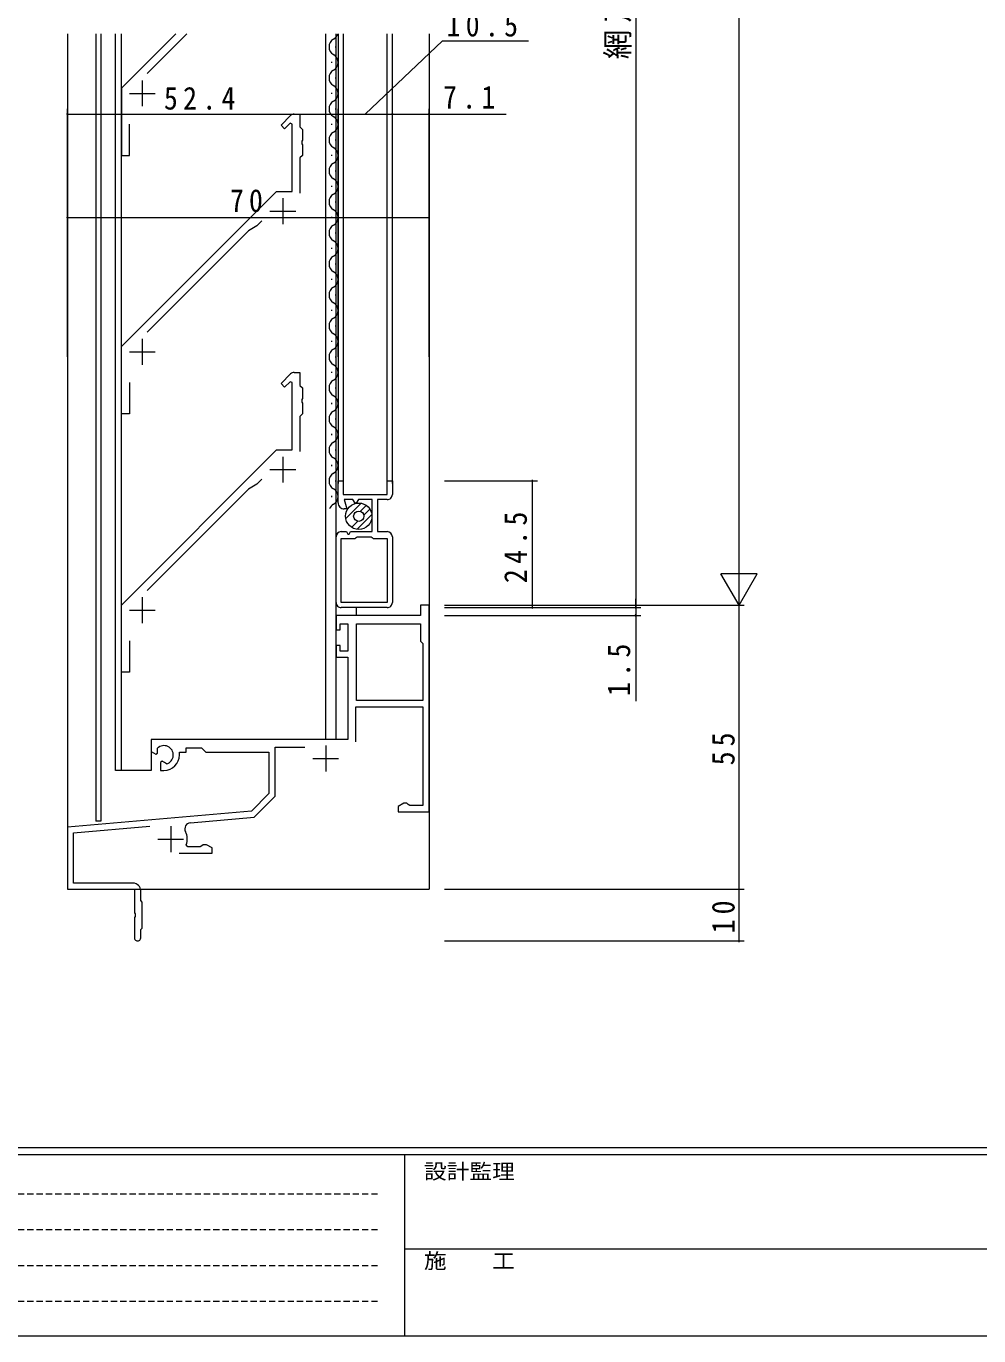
# Model space of a CAD drawing. Units: millimetres on the paper. Extents: x -420 to 373, y -297 to 267.
# Drawn here: x -233.3 to -48.9, y -297 to -43.6 of the extents above; entities that cross this region are included whole.
import ezdxf
from ezdxf.enums import TextEntityAlignment as Align

# ---------------------------------------------------------------- set-up
doc = ezdxf.new("R2010")
doc.units = ezdxf.units.MM
doc.linetypes.add('DASHED1', pattern=[1.8, 1.2, -0.6])
for name, color, linetype, lineweight in [('0-1_YKK_ZWAK', 7, 'Continuous', 9), ('0-3_YKK_11', 7, 'Continuous', 9), ('0-4_YKK_12', 2, 'Continuous', 9), ('0-5_YKK_D', 6, 'Continuous', 9), ('0-6_YKK_13', 4, 'Continuous', 9)]:
    doc.layers.add(name, color=color, linetype=linetype, lineweight=lineweight)
doc.styles.add('ＭＳ ゴシック', font='')
doc.styles.get('ＭＳ ゴシック').set_extended_font_data('MS Gothic')

msp = doc.modelspace()

# ---------------------------------------------------------------- linework, layer by layer
at = {"layer": '0-1_YKK_ZWAK'}
for p, q in [((352.3, -260.6), (-417.7, -260.6)), ((314.5, -262), (-417.7, -262)), ((-160.1, -262), (-160.1, -297)), ((-160.1, -280.199), (-31.3, -280.199)), ((-417.7, -297), (314.5, -297))]:
    msp.add_line(p, q, dxfattribs=at)
at = {"layer": '0-1_YKK_ZWAK', "linetype": 'DASHED1'}
for p, q in [((-413.101, -269.512), (-164.909, -269.512)), ((-413.101, -276.441), (-164.909, -276.441)), ((-413.101, -283.37), (-164.909, -283.37)), ((-413.101, -290.298), (-164.909, -290.298))]:
    msp.add_line(p, q, dxfattribs=at)
at = {"layer": '0-3_YKK_11'}
for p, q in [((-204.344, -45.1), (-214.844, -55.6)), ((-209.903, -52.78), (-202.222, -45.1)), ((-214.844, -55.6), (-214.844, -68.6)), ((-210.844, -54.1), (-210.844, -59.1)), ((-213.344, -56.6), (-208.344, -56.6)), ((-181.429, -60.6), (-180.344, -60.6)), ((-180.344, -60.6), (-180.344, -63.1)), ((-213.344, -68.6), (-213.344, -62.546)), ((-183.997, -62.754), (-182.136, -60.893)), ((-183.29, -63.461), (-183.997, -62.754)), ((-182.214, -62.385), (-183.29, -63.461)), ((-181.844, -62.538), (-182.214, -62.385)), ((-181.844, -75.6), (-181.844, -62.538)), ((-180.344, -63.1), (-179.844, -63.6)), ((-179.844, -65.642), (-179.964, -65.825)), ((-179.964, -65.825), (-179.964, -66.375)), ((-179.844, -63.6), (-179.844, -65.642)), ((-179.964, -66.375), (-179.844, -66.558)), ((-179.844, -66.558), (-179.844, -68.6)), ((-214.844, -68.6), (-213.344, -68.6)), ((-179.844, -68.6), (-180.344, -69.1)), ((-180.344, -69.1), (-180.344, -75.893)), ((-214.844, -105.6), (-184.844, -75.6)), ((-184.844, -75.6), (-181.844, -75.6)), ((-183.644, -76.9), (-183.644, -81.9)), ((-186.144, -79.4), (-181.144, -79.4)), ((-190.317, -83.194), (-209.903, -102.78)), ((-188.644, -82.228), (-190.317, -83.194)), ((-187.675, -81.26), (-188.644, -82.228)), ((-214.844, -118.6), (-214.844, -105.6)), ((-210.844, -104.1), (-210.844, -109.1)), ((-213.344, -106.6), (-208.344, -106.6)), ((-183.997, -112.754), (-182.136, -110.893)), ((-181.429, -110.6), (-180.344, -110.6)), ((-180.344, -110.6), (-180.344, -113.1)), ((-213.344, -112.546), (-213.344, -118.6)), ((-183.29, -113.461), (-183.997, -112.754)), ((-182.214, -112.385), (-183.29, -113.461)), ((-181.844, -112.538), (-182.214, -112.385)), ((-181.844, -125.6), (-181.844, -112.538)), ((-180.344, -113.1), (-179.844, -113.6)), ((-179.844, -113.6), (-179.844, -115.642)), ((-179.844, -115.642), (-179.964, -115.825)), ((-179.964, -115.825), (-179.964, -116.375)), ((-179.964, -116.375), (-179.844, -116.558)), ((-179.844, -116.558), (-179.844, -118.6)), ((-213.344, -118.6), (-214.844, -118.6)), ((-179.844, -118.6), (-180.344, -119.1)), ((-180.344, -119.1), (-180.344, -125.893)), ((-214.844, -155.6), (-184.844, -125.6)), ((-184.844, -125.6), (-181.844, -125.6)), ((-183.644, -126.9), (-183.644, -131.9)), ((-187.675, -131.26), (-188.644, -132.228)), ((-186.144, -129.4), (-181.144, -129.4)), ((-172.944, -131.6), (-171.943, -131.6)), ((-172.944, -135.8), (-172.944, -131.6)), ((-171.943, -131.6), (-171.943, -134.2)), ((-163.444, -131.6), (-162.443, -131.6)), ((-163.444, -134.2), (-163.444, -131.6)), ((-162.443, -131.6), (-162.443, -134.2)), ((-190.317, -133.194), (-209.903, -152.78)), ((-188.644, -132.228), (-190.317, -133.194)), ((-171.943, -134.2), (-163.444, -134.2)), ((-171.765, -135.2), (-171.283, -137)), ((-170.063, -135.2), (-171.765, -135.2)), ((-169.659, -135.9), (-170.063, -135.2)), ((-169.428, -135.9), (-169.659, -135.9)), ((-169.024, -135.2), (-169.428, -135.9)), ((-166.344, -135.2), (-169.024, -135.2)), ((-166.344, -141.4), (-166.344, -135.2)), ((-165.343, -135.2), (-165.344, -141.4)), ((-163.443, -135.2), (-165.343, -135.2)), ((-171.283, -137), (-171.743, -137)), ((-172.343, -141.4), (-171.348, -141.4)), ((-171.348, -141.4), (-171.059, -141.9)), ((-171.059, -141.9), (-170.828, -141.9)), ((-170.828, -141.9), (-170.539, -141.4)), ((-170.539, -141.4), (-166.344, -141.4)), ((-165.344, -141.4), (-163.443, -141.4)), ((-173.343, -155.1), (-173.343, -142.4)), ((-172.343, -142.7), (-169.643, -142.7)), ((-172.343, -155.1), (-172.343, -142.7)), ((-169.643, -142.7), (-169.45, -142.55)), ((-169.45, -142.55), (-169.256, -142.4)), ((-169.256, -142.4), (-166.531, -142.4)), ((-166.531, -142.4), (-166.337, -142.55)), ((-166.337, -142.55), (-166.143, -142.7)), ((-166.143, -142.7), (-163.443, -142.7)), ((-163.443, -142.7), (-163.443, -155.1)), ((-162.444, -142.4), (-162.443, -155.1)), ((-210.844, -154.1), (-210.844, -159.1)), ((-214.844, -168.6), (-214.844, -155.6)), ((-213.344, -156.6), (-208.344, -156.6)), ((-163.443, -155.1), (-172.343, -155.1)), ((-163.443, -156.1), (-172.343, -156.1)), ((-156.974, -155.6), (-156.974, -157.6)), ((-155.344, -155.6), (-156.974, -155.6)), ((-155.344, -195.6), (-155.344, -155.6)), ((-173.344, -157.6), (-173.344, -160.4)), ((-156.974, -157.6), (-173.344, -157.6)), ((-172.544, -159.23), (-171.044, -159.23)), ((-172.544, -160.4), (-172.544, -159.23)), ((-171.044, -159.23), (-171.044, -164.5)), ((-169.414, -174.1), (-169.414, -159.23)), ((-169.414, -159.23), (-156.974, -159.23)), ((-169.414, -174.1), (-169.414, -159.23)), ((-156.974, -159.23), (-156.974, -162.6)), ((-173.344, -160.4), (-172.544, -160.4)), ((-213.344, -162.546), (-213.344, -168.6)), ((-173.344, -163.4), (-173.344, -165.7)), ((-172.544, -163.4), (-173.344, -163.4)), ((-172.544, -164.5), (-172.544, -163.4)), ((-171.044, -164.5), (-172.544, -164.5)), ((-156.974, -162.6), (-156.544, -163.03)), ((-156.544, -163.03), (-156.544, -174.1)), ((-173.344, -165.7), (-171.044, -165.7)), ((-171.044, -165.7), (-171.044, -181.6)), ((-213.344, -168.6), (-214.844, -168.6)), ((-156.544, -174.1), (-169.414, -174.1)), ((-169.544, -175.3), (-156.544, -175.3)), ((-169.544, -182.1), (-169.544, -175.3)), ((-156.544, -175.3), (-156.544, -194.4)), ((-209.144, -181.6), (-209.144, -183.965)), ((-171.044, -181.6), (-209.144, -181.6)), ((-209.144, -183.965), (-208.244, -184.485)), ((-208.244, -184.485), (-207.894, -184.282)), ((-207.87, -183.778), (-207.908, -183.319)), ((-207.894, -184.282), (-207.87, -183.778)), ((-203.644, -184.1), (-202.344, -184.1)), ((-203.644, -184.6), (-203.644, -184.1)), ((-202.344, -183.23), (-199.414, -183.23)), ((-202.344, -184.1), (-202.344, -183.23)), ((-199.414, -183.23), (-198.544, -184.1)), ((-198.544, -184.1), (-186.344, -184.1)), ((-186.344, -184.1), (-186.344, -192.1)), ((-185.144, -183.1), (-179.368, -183.1)), ((-185.144, -192.597), (-185.144, -183.1)), ((-175.344, -182.8), (-175.344, -187.8)), ((-206.994, -185.841), (-207.344, -186.043)), ((-207.344, -186.043), (-207.344, -187.6)), ((-206.545, -186.074), (-206.994, -185.841)), ((-206.167, -186.336), (-206.545, -186.074)), ((-177.844, -185.3), (-172.844, -185.3)), ((-207.344, -187.6), (-206.644, -187.6)), ((-186.344, -192.1), (-189.728, -195.484)), ((-189.188, -196.641), (-185.144, -192.597)), ((-160.252, -193.97), (-161.344, -194.6)), ((-161.344, -194.6), (-161.344, -195.6)), ((-159.644, -193.97), (-160.252, -193.97)), ((-159.356, -194.185), (-159.644, -193.97)), ((-159.068, -194.4), (-159.356, -194.185)), ((-156.544, -194.4), (-159.068, -194.4)), ((-189.728, -195.484), (-225.344, -198.6)), ((-201.521, -197.72), (-189.188, -196.641)), ((-161.344, -195.6), (-155.344, -195.6)), ((-225.344, -198.6), (-225.344, -210.6)), ((-224.144, -199.7), (-209.354, -198.406)), ((-224.144, -209.4), (-224.144, -199.7)), ((-205.344, -198.4), (-205.344, -203.4)), ((-207.844, -200.9), (-202.844, -200.9)), ((-202.056, -202.4), (-202.338, -201.997)), ((-199.619, -202.4), (-202.056, -202.4)), ((-199.331, -202.185), (-199.619, -202.4)), ((-199.044, -201.97), (-199.331, -202.185)), ((-198.435, -201.97), (-199.044, -201.97)), ((-197.344, -202.6), (-198.435, -201.97)), ((-197.344, -203.6), (-197.344, -202.6)), ((-203.694, -203.6), (-197.344, -203.6)), ((-212.644, -209.4), (-224.144, -209.4)), ((-225.344, -210.6), (-212.344, -210.6)), ((-212.344, -210.6), (-212.344, -215.142)), ((-211.144, -212.8), (-211.144, -210.9)), ((-210.844, -213.1), (-211.144, -212.8)), ((-212.344, -215.142), (-212.224, -215.325)), ((-212.224, -215.325), (-212.224, -215.875)), ((-210.844, -218.1), (-210.844, -213.1)), ((-212.224, -215.875), (-212.344, -216.058)), ((-212.344, -216.058), (-212.344, -220)), ((-211.144, -218.4), (-210.844, -218.1)), ((-211.144, -220), (-211.144, -218.4))]:
    msp.add_line(p, q, dxfattribs=at)
for centre, radius, start, end in [((-181.429, -61.6), 1, 89.99997, 134.99997), ((-181.429, -111.6), 1, 89.99997, 134.99997), ((-163.443, -134.2), 1, 269.99821, 359.99998), ((-171.744, -135.8), 1.2, 180.00002, 270.0007), ((-172.343, -142.4), 1, 90.00175, 180.00002), ((-163.443, -142.4), 1, 0.00085, 89.99739), ((-172.343, -155.1), 1, 179.9991, 270.00087), ((-163.443, -155.1), 1, 270, 0.00085), ((-206.644, -184.6), 1.8, 285.36687, 134.63312), ((-206.644, -184.6), 3, 270, 359.99998), ((-201.416, -198.916), 1.2, 94.99998, 206.80479), ((-205.344, -200.9), 3.2, 339.94896, 26.80481), ((-212.644, -210.9), 1.5, 0, 89.99998), ((-211.744, -220), 0.6, 179.99998, 0)]:
    msp.add_arc(centre, radius, start, end, dxfattribs=at)
at = {"layer": '0-4_YKK_12'}
for p, q in [((-225.344, -45.1), (-225.344, -210.6)), ((-219.844, -45.1), (-219.844, -197.4)), ((-218.844, -45.1), (-218.844, -197.4)), ((-216.044, -187.6), (-216.044, -45.1)), ((-214.844, -187.6), (-214.844, -45.1)), ((-175.344, -181.6), (-175.344, -45.1)), ((-173.344, -181.6), (-173.344, -45.1)), ((-173.344, -157.6), (-173.344, -45.1)), ((-172.944, -45.1), (-172.944, -132.1)), ((-171.944, -45.1), (-171.944, -132.1)), ((-163.444, -132.1), (-163.444, -45.1)), ((-162.444, -132.1), (-162.444, -45.1)), ((-155.344, -45.1), (-155.344, -210.6)), ((-173.444, -47.502), (-173.444, -47.702)), ((-174.204, -50.502), (-174.204, -50.702)), ((-173.444, -53.502), (-173.444, -53.702)), ((-174.204, -56.502), (-174.204, -56.702)), ((-173.444, -59.502), (-173.444, -59.702)), ((-174.204, -62.502), (-174.204, -62.702)), ((-173.444, -65.502), (-173.444, -65.702)), ((-174.204, -68.503), (-174.204, -68.703)), ((-173.444, -71.503), (-173.444, -71.703)), ((-174.204, -74.503), (-174.204, -74.703)), ((-173.444, -77.503), (-173.444, -77.703)), ((-174.205, -80.503), (-174.205, -80.703)), ((-173.445, -83.503), (-173.445, -83.703)), ((-174.205, -86.503), (-174.205, -86.703)), ((-173.445, -89.503), (-173.445, -89.703)), ((-174.205, -92.504), (-174.205, -92.703)), ((-173.445, -95.503), (-173.445, -95.704)), ((-174.205, -98.504), (-174.205, -98.704)), ((-173.445, -101.504), (-173.445, -101.704)), ((-174.205, -104.504), (-174.205, -104.704)), ((-173.445, -107.504), (-173.445, -107.704)), ((-174.205, -110.504), (-174.205, -110.704)), ((-173.445, -113.504), (-173.445, -113.704)), ((-174.205, -116.504), (-174.205, -116.704)), ((-173.445, -119.504), (-173.445, -119.704)), ((-174.205, -122.505), (-174.205, -122.705)), ((-173.445, -125.505), (-173.445, -125.705)), ((-174.205, -128.505), (-174.205, -128.705)), ((-173.445, -131.505), (-173.445, -131.705)), ((-174.205, -134.503), (-174.205, -134.703)), ((-169.444, -156.1), (-169.444, -157.6)), ((-169.444, -157.6), (-173.344, -157.6)), ((-209.144, -181.6), (-209.144, -187.6)), ((-173.344, -181.6), (-209.144, -181.6)), ((-209.144, -187.6), (-216.044, -187.6)), ((-218.844, -197.4), (-219.844, -197.4)), ((-225.344, -210.6), (-225.044, -210.6)), ((-225.344, -210.6), (-174.189, -210.6)), ((-211.174, -210.6), (-155.344, -210.6))]:
    msp.add_line(p, q, dxfattribs=at)
for centre, start, end in [((-174.662, -44.602), 299.19063, 343.1494), ((-172.986, -47.602), 119.19936, 240.80063), ((-174.662, -50.602), 299.19063, 60.80936), ((-172.986, -53.602), 119.19936, 240.80063), ((-174.662, -56.602), 299.19063, 60.80936), ((-172.986, -59.602), 119.19936, 240.80063), ((-174.662, -62.602), 299.19063, 60.80936), ((-172.986, -65.602), 119.19936, 240.80063), ((-174.662, -68.603), 299.19063, 60.80936), ((-172.986, -71.603), 119.19936, 240.80063), ((-174.662, -74.603), 299.19063, 60.80936), ((-172.986, -77.603), 119.19936, 240.80063), ((-174.663, -80.603), 299.19063, 60.80936), ((-172.986, -83.603), 119.19936, 240.80063), ((-174.663, -86.603), 299.19063, 60.80936), ((-172.986, -89.603), 119.19936, 240.80063), ((-174.663, -92.604), 299.19063, 60.80936), ((-172.986, -95.604), 119.19936, 240.80063), ((-174.663, -98.604), 299.19063, 60.80936), ((-172.987, -101.604), 119.19936, 240.80063), ((-174.663, -104.604), 299.19063, 60.80936), ((-172.987, -107.604), 119.19936, 240.80063), ((-174.663, -110.604), 299.19063, 60.80936), ((-172.987, -113.604), 119.19936, 240.80063), ((-174.663, -116.604), 299.19063, 60.80936), ((-172.987, -119.604), 119.19936, 240.80063), ((-174.663, -122.605), 299.19063, 60.80936), ((-172.987, -125.605), 119.19936, 240.80063), ((-174.663, -128.605), 299.19063, 60.80936), ((-172.987, -131.605), 119.19936, 240.80063), ((-174.663, -134.603), 299.19063, 60.80936), ((-172.986, -137.603), 119.19936, 159.44395)]:
    msp.add_arc(centre, 1.718, start, end, dxfattribs=at)
at = {"layer": '0-5_YKK_D'}
for p, q in [((-95.344, -148.6), (-95.344, 137.4)), ((-115.344, 116.9), (-115.344, -156.1)), ((-167.694, -60.6), (-152.762, -46.452)), ((-152.762, -46.452), (-136.122, -46.452)), ((-225.344, -107.6), (-225.344, -59.6)), ((-225.344, -60.6), (-172.944, -60.6)), ((-172.944, -107.6), (-172.944, -59.6)), ((-172.944, -107.6), (-172.944, -59.6)), ((-172.944, -60.6), (-162.444, -60.6)), ((-162.444, -107.6), (-162.444, -59.6)), ((-162.444, -107.6), (-162.444, -59.6)), ((-162.444, -60.6), (-155.344, -60.6)), ((-155.344, -107.6), (-155.344, -59.6)), ((-155.344, -60.6), (-140.444, -60.6)), ((-225.344, -107.6), (-225.344, -79.6)), ((-225.344, -80.6), (-155.344, -80.6)), ((-155.344, -107.6), (-155.344, -79.6)), ((-152.344, -131.6), (-134.344, -131.6)), ((-135.344, -156.1), (-135.344, -131.6)), ((-95.344, -155.6), (-95.344, -143.476)), ((-91.844, -149.538), (-98.844, -149.538)), ((-95.344, -155.6), (-98.844, -149.538)), ((-95.344, -155.6), (-91.844, -149.538)), ((-115.344, -156.1), (-115.344, -154.4)), ((-152.344, -155.6), (-94.344, -155.6)), ((-152.344, -155.6), (-94.344, -155.6)), ((-152.344, -156.1), (-114.344, -156.1)), ((-152.344, -156.1), (-114.344, -156.1)), ((-152.344, -156.1), (-134.344, -156.1)), ((-95.344, -210.6), (-95.344, -155.6)), ((-152.344, -157.6), (-114.344, -157.6)), ((-152.344, -210.6), (-94.344, -210.6)), ((-152.344, -210.6), (-94.344, -210.6)), ((-95.344, -220.6), (-95.344, -210.6)), ((-152.344, -220.6), (-94.344, -220.6))]:
    msp.add_line(p, q, dxfattribs=at)
msp.add_lwpolyline([(-115.344, -156.1), (-115.344, -157.6), (-115.344, -174.2)], dxfattribs=at)
for centre, start, end in [((-225.344, -60.6), 0, 180), ((-225.344, -60.6), 180, 0), ((-172.944, -60.6), 0, 180), ((-172.944, -60.6), 0, 180), ((-172.944, -60.6), 180, 0), ((-172.944, -60.6), 180, 0), ((-162.444, -60.6), 0, 180), ((-162.444, -60.6), 0, 180), ((-162.444, -60.6), 180, 0), ((-162.444, -60.6), 180, 0), ((-155.344, -60.6), 0, 180), ((-155.344, -60.6), 180, 0), ((-225.344, -80.6), 0, 180), ((-225.344, -80.6), 180, 0), ((-155.344, -80.6), 0, 180), ((-155.344, -80.6), 180, 0), ((-135.344, -131.6), 90, 270), ((-135.344, -131.6), 270, 90), ((-135.344, -156.1), 90, 270), ((-135.344, -156.1), 270, 90), ((-115.344, -156.1), 90, 270), ((-115.344, -156.1), 270, 90), ((-115.344, -157.6), 90, 270), ((-115.344, -157.6), 270, 90), ((-95.344, -210.6), 90, 270), ((-95.344, -210.6), 90, 270), ((-95.344, -210.6), 270, 90), ((-95.344, -210.6), 270, 90), ((-95.344, -220.6), 90, 270), ((-95.344, -220.6), 270, 90)]:
    msp.add_arc(centre, 0.106, start, end, dxfattribs=at)
at = {"layer": '0-6_YKK_13'}
for p, q in [((-168.482, -135.906), (-171.449, -138.873)), ((-167.484, -136.322), (-168.627, -137.465)), ((-166.412, -138.079), (-169.276, -140.943)), ((-166.791, -137.043), (-167.961, -138.213)), ((-169.142, -139.395), (-170.312, -140.565))]:
    msp.add_line(p, q, dxfattribs=at)
for radius in [2.55, 1]:
    msp.add_circle((-168.94, -138.415), radius, dxfattribs=at)

# ---------------------------------------------------------------- texts
at = {"layer": '0-1_YKK_ZWAK', "style": 'ＭＳ ゴシック', "width": 1.1}
for s, p in [('設計監理', (-156.331, -267.533)), ('施\u3000\u3000工', (-156.331, -284.854))]:
    msp.add_text(s, height=2.933, dxfattribs=at).set_placement(p, align=Align.BOTTOM_LEFT)
at = {"layer": '0-5_YKK_D', "color": 3, "char_height": 4.399, "attachment_point": 7, "rotation": 90, "style": 'ＭＳ ゴシック'}
for s, insert in [('\\T1.24;\\W0.95;網戸出来高：MH=H-27', (-116.144, -50)), ('\\T1.38;\\W0.9;24.5', (-136.344, -151.37)), ('\\T1.38;\\W0.9;1.5', (-116.344, -173.2)), ('\\T1.36;\\W0.9;55', (-96.144, -186.62)), ('\\T1.36;\\W0.9;10', (-96.144, -219.12))]:
    msp.add_mtext(s, dxfattribs=dict(at, insert=insert))
at = {"layer": '0-5_YKK_D', "color": 3, "char_height": 4.399, "attachment_point": 7, "style": 'ＭＳ ゴシック'}
for s, insert in [('\\T1.38;\\W0.9;10.5', (-151.962, -45.652)), ('\\T1.38;\\W0.9;52.4', (-206.663, -59.8)), ('\\T1.38;\\W0.9;7.1', (-152.644, -59.6)), ('\\T1.36;\\W0.9;70', (-193.864, -79.6))]:
    msp.add_mtext(s, dxfattribs=dict(at, insert=insert))

doc.saveas('drawing.dxf')
